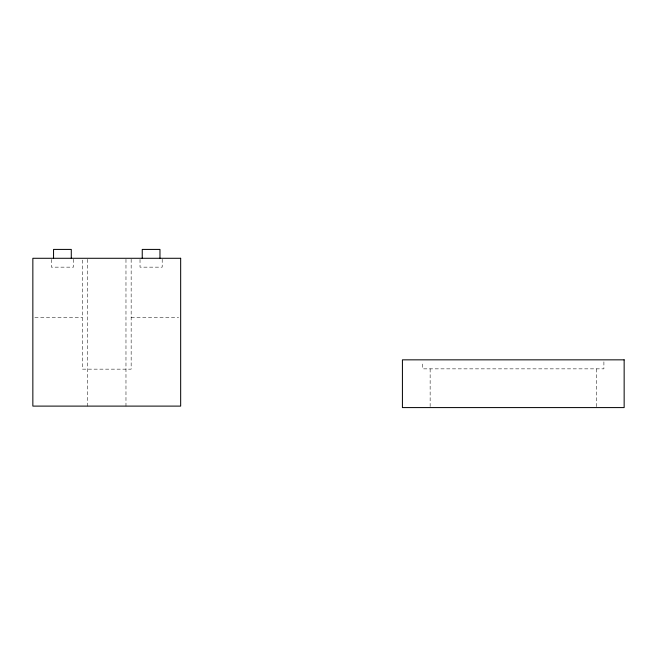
<?xml version="1.0" encoding="UTF-8"?>
<svg xmlns="http://www.w3.org/2000/svg" width="657" height="657" viewBox="0 0 657 657"><rect width="100%" height="100%" fill="white"/><g stroke="black" fill="none" stroke-linecap="round" stroke-linejoin="round"><path stroke-width="0.49" stroke-dasharray="3.29 2.46" d="M34.87 317.413L82.371 317.413M131.154 317.413L178.647 317.413M603.898 361.843L603.898 368.856L422.673 368.856L422.673 361.843M596.433 368.856L596.433 407.586M430.138 368.856L430.138 406.568M162.197 259.269L162.197 267.153L140.023 267.153L140.023 259.269M131.154 259.252L131.154 369.152L82.371 369.152L82.371 259.252M125.972 259.31L125.972 406.108M87.545 259.31L87.545 406.108M73.502 259.269L73.502 267.153L51.328 267.153L51.328 259.269"/><path stroke-width="0.99" d="M159.971 258.283L159.971 249.414L142.249 249.414L142.24 258.283M71.284 258.283L71.284 249.414L53.554 249.414L53.546 258.283M180.667 258.283L32.85 258.283L32.85 406.108L180.667 406.108L180.667 258.283M624.15 359.839L402.421 359.839L402.421 407.586L624.15 407.586L624.15 359.839"/></g></svg>
